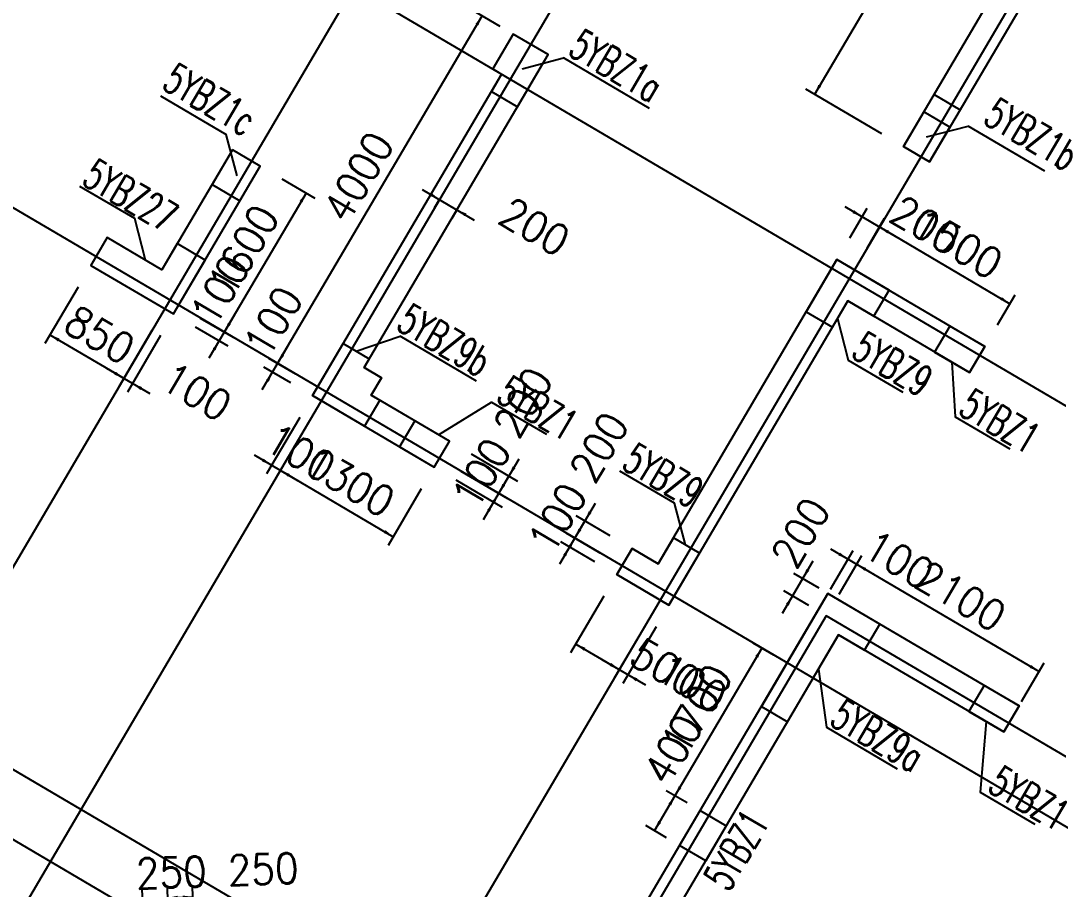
# Model space of a CAD drawing. Extents: x 387171 to 699106, y 11966 to 245688.
# Drawn here: x 494306 to 504596, y 173651 to 182265 of the extents above; entities that cross this region are included whole.
import ezdxf

# ---------------------------------------------------------------- set-up
doc = ezdxf.new("R2010")
doc.units = 0
doc.header["$LTSCALE"] = 100
doc.header["$MEASUREMENT"] = 0
doc.linetypes.add('DASHED', pattern=[19.05, 12.7, -6.35])
for name, color, linetype in [('b边缘构件', 235, 'Continuous'), ('COLU_DASH', 9, 'DASHED'), ('DIM', 3, 'Continuous'), ('DOTE', 253, 'Continuous'), ('wall-主楼', 2, 'Continuous'), ('Y阴影', 254, 'Continuous'), ('小尺寸', 4, 'Continuous'), ('边缘构件标注', 1, 'Continuous')]:
    doc.layers.add(name, color=color, linetype=linetype)
doc.styles.get("Standard").update_dxf_attribs({"font": 'standard'})
doc.dimstyles.get("Standard").update_dxf_attribs({"dimtxt": 300, "dimasz": 100, "dimexe": 100, "dimexo": 250, "dimgap": 100, "dimtad": 0, "dimtoh": 1, "dimdec": 0, "dimdsep": 46, "dimcen": 0.09, "dimclrt": 7, "dimadec": 0, "dimazin": 0, "dimtfac": 1, "dimtdec": 4, "dimtofl": 0, "dimtmove": 0, "dimatfit": 3, "dimfxl": 1, "dimtolj": 1, "dimtzin": 0, "dimarcsym": 0})

# ---------------------------------------------------------------- blocks, each defined once
blk = doc.blocks.new('*D2134')
at = {"layer": '小尺寸', "color": 0, "linetype": 'ByBlock', "lineweight": -2}
for p, q in [((497073, 178331), (496743, 177771)), ((497159, 178281), (496829, 177720)), ((496621, 177959), (497052, 177705))]:
    blk.add_line(p, q, dxfattribs=at)
for points in [[(496794, 177857), (496699, 177894), (496716, 177922)], [(496880, 177807), (496975, 177770), (496958, 177742)]]:
    blk.add_solid(points, dxfattribs=at)
at = {"layer": '小尺寸', "color": 7, "linetype": 'Continuous', "lineweight": -2, "insert": (497081, 177978), "char_height": 300, "width": 476.67, "attachment_point": 5, "rotation": 329.5454}
blk.add_mtext('100', dxfattribs=at)
blk = doc.blocks.new('*D2895')
at = {"layer": '小尺寸', "color": 0, "linetype": 'ByBlock', "lineweight": -2}
for p, q in [((497159, 178281), (496829, 177720)), ((496880, 177807), (498001, 177148)), ((498279, 177622), (497950, 177062))]:
    blk.add_line(p, q, dxfattribs=at)
for points in [[(496880, 177807), (496975, 177770), (496958, 177742)], [(498001, 177148), (497906, 177184), (497923, 177213)]]:
    blk.add_solid(points, dxfattribs=at)
at = {"layer": '小尺寸', "color": 7, "linetype": 'Continuous', "lineweight": -2, "insert": (497567, 177693), "char_height": 300, "width": 690, "attachment_point": 5, "rotation": 329.5454}
blk.add_mtext('1300', dxfattribs=at)
blk = doc.blocks.new('*D2498')
at = {"layer": '小尺寸', "color": 0, "linetype": 'ByBlock', "lineweight": -2}
for p, q in [((494874, 179624), (494545, 179064)), ((494596, 179150), (495328, 178719)), ((495607, 179193), (495278, 178633))]:
    blk.add_line(p, q, dxfattribs=at)
for points in [[(494596, 179150), (494690, 179114), (494673, 179085)], [(495328, 178719), (495234, 178755), (495251, 178784)]]:
    blk.add_solid(points, dxfattribs=at)
at = {"layer": '小尺寸', "color": 7, "linetype": 'Continuous', "lineweight": -2, "insert": (495089, 179150), "char_height": 300, "width": 566.67, "attachment_point": 5, "rotation": 329.5454}
blk.add_mtext('850', dxfattribs=at)
blk = doc.blocks.new('*D3404')
at = {"layer": '小尺寸', "color": 0, "linetype": 'ByBlock', "lineweight": -2}
for p, q in [((495607, 179193), (495278, 178633)), ((495693, 179142), (495364, 178582)), ((495156, 178820), (495587, 178567))]:
    blk.add_line(p, q, dxfattribs=at)
for points in [[(495328, 178719), (495234, 178755), (495251, 178784)], [(495415, 178668), (495509, 178632), (495492, 178603)]]:
    blk.add_solid(points, dxfattribs=at)
at = {"layer": '小尺寸', "color": 7, "linetype": 'Continuous', "lineweight": -2, "insert": (496050, 178585), "char_height": 300, "width": 476.67, "attachment_point": 5, "rotation": 329.5454}
blk.add_mtext('100', dxfattribs=at)
blk = doc.blocks.new('*D1721')
at = {"layer": '小尺寸', "color": 0, "linetype": 'ByBlock', "lineweight": -2}
for p, q in [((494237, 185045), (492210, 181597)), ((494493, 184894), (494151, 185096)), ((492466, 181446), (492124, 181647))]:
    blk.add_line(p, q, dxfattribs=at)
for points in [[(494237, 185045), (494201, 184950), (494172, 184967)], [(492210, 181597), (492246, 181691), (492275, 181674)]]:
    blk.add_solid(points, dxfattribs=at)
at = {"layer": '小尺寸', "color": 7, "linetype": 'Continuous', "lineweight": -2, "insert": (493008, 183448), "char_height": 300, "width": 790, "attachment_point": 5, "rotation": 59.5454}
blk.add_mtext('4000', dxfattribs=at)
blk = doc.blocks.new('*D2231')
at = {"layer": '小尺寸', "color": 0, "linetype": 'ByBlock', "lineweight": -2}
for p, q in [((496702, 178607), (496956, 179038)), ((497035, 178760), (496768, 178917)), ((496984, 178674), (496717, 178830))]:
    blk.add_line(p, q, dxfattribs=at)
for points in [[(496854, 178866), (496891, 178960), (496919, 178944)], [(496804, 178780), (496767, 178685), (496739, 178702)]]:
    blk.add_solid(points, dxfattribs=at)
at = {"layer": '小尺寸', "color": 7, "linetype": 'Continuous', "lineweight": -2, "insert": (496810, 179284), "char_height": 300, "width": 476.67, "attachment_point": 5, "rotation": 59.5454}
blk.add_mtext('100', dxfattribs=at)
blk = doc.blocks.new('*D1981')
at = {"layer": '小尺寸', "color": 0, "linetype": 'ByBlock', "lineweight": -2}
for p, q in [((499062, 182208), (498796, 182365)), ((496854, 178866), (498882, 182314)), ((497035, 178760), (496768, 178917))]:
    blk.add_line(p, q, dxfattribs=at)
for points in [[(498882, 182314), (498845, 182219), (498817, 182236)], [(496854, 178866), (496891, 178960), (496919, 178944)]]:
    blk.add_solid(points, dxfattribs=at)
at = {"layer": '小尺寸', "color": 7, "linetype": 'Continuous', "lineweight": -2, "insert": (497653, 180717), "char_height": 300, "width": 790, "attachment_point": 5, "rotation": 59.5454}
blk.add_mtext('4000', dxfattribs=at)
blk = doc.blocks.new('*D2731')
at = {"layer": '小尺寸', "color": 0, "linetype": 'ByBlock', "lineweight": -2}
for p, q in [((496897, 180697), (497222, 180505)), ((497136, 180556), (496325, 179177)), ((496086, 179317), (496412, 179126))]:
    blk.add_line(p, q, dxfattribs=at)
for points in [[(497136, 180556), (497100, 180462), (497071, 180478)], [(496325, 179177), (496362, 179272), (496390, 179255)]]:
    blk.add_solid(points, dxfattribs=at)
at = {"layer": '小尺寸', "color": 7, "linetype": 'Continuous', "lineweight": -2, "insert": (496515, 179993), "char_height": 300, "width": 685, "attachment_point": 5, "rotation": 59.5454}
blk.add_mtext('1600', dxfattribs=at)
blk = doc.blocks.new('*D2473')
at = {"layer": '小尺寸', "color": 0, "linetype": 'ByBlock', "lineweight": -2}
for p, q in [((496427, 179349), (496173, 178918)), ((496086, 179317), (496412, 179126)), ((496036, 179231), (496361, 179040))]:
    blk.add_line(p, q, dxfattribs=at)
for points in [[(496325, 179177), (496362, 179272), (496390, 179255)], [(496275, 179091), (496238, 178996), (496210, 179013)]]:
    blk.add_solid(points, dxfattribs=at)
at = {"layer": '小尺寸', "color": 7, "linetype": 'Continuous', "lineweight": -2, "insert": (496281, 179595), "char_height": 300, "width": 476.67, "attachment_point": 5, "rotation": 59.5454}
blk.add_mtext('100', dxfattribs=at)
blk = doc.blocks.new('*D3243')
at = {"layer": '小尺寸', "color": 0, "linetype": 'ByBlock', "lineweight": -2}
for p, q in [((500090, 176557), (499760, 175997)), ((500521, 176304), (500191, 175744)), ((499811, 176083), (500242, 175830))]:
    blk.add_line(p, q, dxfattribs=at)
for points in [[(499811, 176083), (499906, 176047), (499889, 176018)], [(500242, 175830), (500147, 175866), (500164, 175895)]]:
    blk.add_solid(points, dxfattribs=at)
at = {"layer": '小尺寸', "color": 7, "linetype": 'Continuous', "lineweight": -2, "insert": (500699, 175851), "char_height": 300, "width": 566.67, "attachment_point": 5, "rotation": 329.5454}
blk.add_mtext('500', dxfattribs=at)
blk = doc.blocks.new('*D2984')
at = {"layer": '小尺寸', "color": 0, "linetype": 'ByBlock', "lineweight": -2}
for p, q in [((500521, 176304), (500191, 175744)), ((500607, 176253), (500278, 175693)), ((500070, 175931), (500501, 175678))]:
    blk.add_line(p, q, dxfattribs=at)
for points in [[(500242, 175830), (500147, 175866), (500164, 175895)], [(500328, 175779), (500423, 175743), (500406, 175714)]]:
    blk.add_solid(points, dxfattribs=at)
at = {"layer": '小尺寸', "color": 7, "linetype": 'Continuous', "lineweight": -2, "insert": (500964, 175696), "char_height": 300, "width": 476.67, "attachment_point": 5, "rotation": 329.5454}
blk.add_mtext('100', dxfattribs=at)
blk = doc.blocks.new('*D3171')
at = {"layer": '小尺寸', "color": 0, "linetype": 'ByBlock', "lineweight": -2}
for p, q in [((498622, 177711), (499082, 177440)), ((498672, 177797), (499133, 177526)), ((498894, 177318), (499148, 177749))]:
    blk.add_line(p, q, dxfattribs=at)
for points in [[(499046, 177577), (499083, 177672), (499111, 177655)], [(498996, 177491), (498959, 177396), (498931, 177413)]]:
    blk.add_solid(points, dxfattribs=at)
at = {"layer": '小尺寸', "color": 7, "linetype": 'Continuous', "lineweight": -2, "insert": (498875, 177778), "char_height": 300, "width": 476.67, "attachment_point": 5, "rotation": 59.5454}
blk.add_mtext('100', dxfattribs=at)
blk = doc.blocks.new('*D4041')
at = {"layer": '小尺寸', "color": 0, "linetype": 'ByBlock', "lineweight": -2}
for p, q in [((498774, 177969), (499234, 177699)), ((498945, 177405), (499249, 177922)), ((498672, 177797), (499133, 177526))]:
    blk.add_line(p, q, dxfattribs=at)
for points in [[(499148, 177749), (499184, 177844), (499213, 177827)], [(499046, 177577), (499010, 177482), (498981, 177499)]]:
    blk.add_solid(points, dxfattribs=at)
at = {"layer": '小尺寸', "color": 7, "linetype": 'Continuous', "lineweight": -2, "insert": (499288, 178481), "char_height": 300, "width": 566.67, "attachment_point": 5, "rotation": 59.5454}
blk.add_mtext('200', dxfattribs=at)
blk = doc.blocks.new('*D3659')
at = {"layer": '小尺寸', "color": 0, "linetype": 'ByBlock', "lineweight": -2}
for p, q in [((500004, 177478), (499700, 176961)), ((500153, 177158), (499816, 177356)), ((500052, 176986), (499715, 177184))]:
    blk.add_line(p, q, dxfattribs=at)
for points in [[(499902, 177306), (499939, 177400), (499967, 177383)], [(499801, 177133), (499765, 177039), (499736, 177055)]]:
    blk.add_solid(points, dxfattribs=at)
at = {"layer": '小尺寸', "color": 7, "linetype": 'Continuous', "lineweight": -2, "insert": (500042, 178037), "char_height": 300, "width": 566.67, "attachment_point": 5, "rotation": 59.5454}
blk.add_mtext('200', dxfattribs=at)
blk = doc.blocks.new('*D4540')
at = {"layer": '小尺寸', "color": 0, "linetype": 'ByBlock', "lineweight": -2}
for p, q in [((499902, 177306), (499649, 176875)), ((500001, 176900), (499664, 177098)), ((500052, 176986), (499715, 177184))]:
    blk.add_line(p, q, dxfattribs=at)
for points in [[(499801, 177133), (499837, 177228), (499866, 177211)], [(499750, 177047), (499714, 176952), (499685, 176969)]]:
    blk.add_solid(points, dxfattribs=at)
at = {"layer": '小尺寸', "color": 7, "linetype": 'Continuous', "lineweight": -2, "insert": (499629, 177334), "char_height": 300, "width": 476.67, "attachment_point": 5, "rotation": 59.5454}
blk.add_mtext('100', dxfattribs=at)
blk = doc.blocks.new('*D4149')
at = {"layer": '小尺寸', "color": 0, "linetype": 'ByBlock', "lineweight": -2}
for p, q in [((502478, 180422), (502996, 180118)), ((502528, 180112), (502701, 180407)), ((502700, 180011), (502874, 180306))]:
    blk.add_line(p, q, dxfattribs=at)
for points in [[(502651, 180321), (502556, 180357), (502573, 180386)], [(502823, 180220), (502918, 180183), (502901, 180155)]]:
    blk.add_solid(points, dxfattribs=at)
at = {"layer": '小尺寸', "color": 7, "linetype": 'Continuous', "lineweight": -2, "insert": (503280, 180241), "char_height": 300, "width": 566.67, "attachment_point": 5, "rotation": 329.5454}
blk.add_mtext('200', dxfattribs=at)
blk = doc.blocks.new('*D465')
at = {"layer": '小尺寸', "color": 0, "linetype": 'ByBlock', "lineweight": -2}
for p, q in [((502700, 180011), (502874, 180306)), ((502823, 180220), (504116, 179459)), ((503993, 179250), (504167, 179546))]:
    blk.add_line(p, q, dxfattribs=at)
for points in [[(502823, 180220), (502918, 180183), (502901, 180155)], [(504116, 179459), (504022, 179496), (504038, 179524)]]:
    blk.add_solid(points, dxfattribs=at)
at = {"layer": '小尺寸', "color": 7, "linetype": 'Continuous', "lineweight": -2, "insert": (503596, 180055), "char_height": 300, "width": 690, "attachment_point": 5, "rotation": 329.5454}
blk.add_mtext('1500', dxfattribs=at)
blk = doc.blocks.new('*D76')
at = {"layer": '小尺寸', "color": 0, "linetype": 'ByBlock', "lineweight": -2}
for p, q in [((502336, 176629), (502561, 177012)), ((502338, 177027), (502769, 176773)), ((502422, 176578), (502647, 176961))]:
    blk.add_line(p, q, dxfattribs=at)
for points in [[(502510, 176925), (502415, 176962), (502432, 176990)], [(502596, 176875), (502691, 176838), (502674, 176810)]]:
    blk.add_solid(points, dxfattribs=at)
at = {"layer": '小尺寸', "color": 7, "linetype": 'Continuous', "lineweight": -2, "insert": (503015, 176919), "char_height": 300, "width": 476.67, "attachment_point": 5, "rotation": 329.5454}
blk.add_mtext('100', dxfattribs=at)
blk = doc.blocks.new('*D961')
at = {"layer": '小尺寸', "color": 0, "linetype": 'ByBlock', "lineweight": -2}
for p, q in [((502422, 176578), (502647, 176961)), ((502596, 176875), (504407, 175810)), ((504232, 175514), (504457, 175896))]:
    blk.add_line(p, q, dxfattribs=at)
for points in [[(502596, 176875), (502691, 176838), (502674, 176810)], [(504407, 175810), (504312, 175847), (504329, 175875)]]:
    blk.add_solid(points, dxfattribs=at)
at = {"layer": '小尺寸', "color": 7, "linetype": 'Continuous', "lineweight": -2, "insert": (503628, 176558), "char_height": 300, "width": 775, "attachment_point": 5, "rotation": 329.5454}
blk.add_mtext('2100', dxfattribs=at)
blk = doc.blocks.new('*D883')
at = {"layer": '小尺寸', "color": 0, "linetype": 'ByBlock', "lineweight": -2}
for p, q in [((502163, 176905), (501859, 176387)), ((502225, 176636), (501975, 176783)), ((502123, 176464), (501874, 176611))]:
    blk.add_line(p, q, dxfattribs=at)
for points in [[(502061, 176732), (502098, 176827), (502126, 176810)], [(501960, 176560), (501924, 176465), (501895, 176482)]]:
    blk.add_solid(points, dxfattribs=at)
at = {"layer": '小尺寸', "color": 7, "linetype": 'Continuous', "lineweight": -2, "insert": (502040, 177189), "char_height": 300, "width": 566.67, "attachment_point": 5, "rotation": 59.5454}
blk.add_mtext('200', dxfattribs=at)
blk = doc.blocks.new('*D512')
at = {"layer": '小尺寸', "color": 0, "linetype": 'ByBlock', "lineweight": -2}
for p, q in [((504054, 184724), (502179, 181535)), ((504289, 184587), (503968, 184775)), ((502845, 181144), (502093, 181586))]:
    blk.add_line(p, q, dxfattribs=at)
for points in [[(504054, 184724), (504018, 184630), (503989, 184647)], [(502179, 181535), (502216, 181630), (502244, 181613)]]:
    blk.add_solid(points, dxfattribs=at)
at = {"layer": '小尺寸', "color": 7, "linetype": 'Continuous', "lineweight": -2, "insert": (502901, 183257), "char_height": 300, "width": 780, "attachment_point": 5, "rotation": 59.5454}
blk.add_mtext('3700', dxfattribs=at)
blk = doc.blocks.new('*D1258')
at = {"layer": '小尺寸', "color": 0, "linetype": 'ByBlock', "lineweight": -2}
for p, q in [((501776, 175972), (501570, 176093)), ((501656, 176043), (500794, 174578)), ((500914, 174507), (500708, 174628))]:
    blk.add_line(p, q, dxfattribs=at)
for points in [[(501656, 176043), (501620, 175948), (501591, 175965)], [(500794, 174578), (500831, 174672), (500859, 174655)]]:
    blk.add_solid(points, dxfattribs=at)
at = {"layer": '小尺寸', "color": 7, "linetype": 'Continuous', "lineweight": -2, "insert": (501010, 175437), "char_height": 300, "width": 690, "attachment_point": 5, "rotation": 59.5454}
blk.add_mtext('1700', dxfattribs=at)
blk = doc.blocks.new('*D1003')
at = {"layer": '小尺寸', "color": 0, "linetype": 'ByBlock', "lineweight": -2}
for p, q in [((500914, 174507), (500708, 174628)), ((500794, 174578), (500592, 174233)), ((500712, 174162), (500505, 174283))]:
    blk.add_line(p, q, dxfattribs=at)
for points in [[(500794, 174578), (500758, 174483), (500729, 174500)], [(500592, 174233), (500628, 174327), (500657, 174310)]]:
    blk.add_solid(points, dxfattribs=at)
at = {"layer": '小尺寸', "color": 7, "linetype": 'Continuous', "lineweight": -2, "insert": (500776, 175039), "char_height": 300, "width": 576.67, "attachment_point": 5, "rotation": 59.5454}
blk.add_mtext('400', dxfattribs=at)
blk = doc.blocks.new('*D611')
at = {"layer": '小尺寸', "color": 0, "linetype": 'ByBlock', "lineweight": -2}
for p, q in [((498287, 180593), (498804, 180289)), ((498450, 180478), (498408, 180406)), ((498623, 180376), (498581, 180305))]:
    blk.add_line(p, q, dxfattribs=at)
for points in [[(498459, 180492), (498364, 180528), (498381, 180557)], [(498631, 180391), (498726, 180354), (498709, 180326)]]:
    blk.add_solid(points, dxfattribs=at)
at = {"layer": '小尺寸', "color": 7, "linetype": 'Continuous', "lineweight": -2, "insert": (499403, 180222), "char_height": 300, "width": 566.67, "attachment_point": 5, "rotation": 329.5454}
blk.add_mtext('200', dxfattribs=at)
blk = doc.blocks.new('*D3905')
at = {"layer": 'DIM', "color": 0, "linetype": 'ByBlock', "lineweight": -2}
for p, q in [((495540, 172807), (495510, 173658)), ((495789, 172819), (495760, 173667)), ((495314, 173551), (495963, 173574))]:
    blk.add_line(p, q, dxfattribs=at)
for points in [[(495513, 173558), (495414, 173538), (495413, 173571)], [(495763, 173567), (495863, 173587), (495864, 173554)]]:
    blk.add_solid(points, dxfattribs=at)
at = {"layer": 'DIM', "color": 7, "linetype": 'Continuous', "lineweight": -2, "insert": (495799, 173818), "char_height": 300, "width": 566.67, "attachment_point": 5, "rotation": 2}
blk.add_mtext('250', dxfattribs=at)
blk = doc.blocks.new('*D2979')
at = {"layer": 'DIM', "color": 0, "linetype": 'ByBlock', "lineweight": -2}
for p, q in [((495789, 172819), (495760, 173667)), ((496039, 172827), (496010, 173675)), ((495763, 173567), (496013, 173576))]:
    blk.add_line(p, q, dxfattribs=at)
for points in [[(496013, 173576), (495914, 173555), (495913, 173589)], [(495763, 173567), (495863, 173587), (495864, 173554)]]:
    blk.add_solid(points, dxfattribs=at)
at = {"layer": 'DIM', "color": 7, "linetype": 'Continuous', "lineweight": -2, "insert": (496710, 173850), "char_height": 300, "width": 566.67, "attachment_point": 5, "rotation": 2}
blk.add_mtext('250', dxfattribs=at)

msp = doc.modelspace()

# ---------------------------------------------------------------- hatches: boundary and pattern name
at = {"layer": 'Y阴影'}
h = msp.add_hatch(dxfattribs=at)
h.set_pattern_fill('ANSI31', color=256, scale=25, angle=-30.45463, style=0)
h.set_pattern_definition([])
h.paths.add_polyline_path([(498973.4, 181564.1), (499232, 181412), (499536.1, 181929.2), (499191.3, 182132), (498988.5, 181787.2), (499074.7, 181736.5)], flags=0)
h = msp.add_hatch(dxfattribs=at)
h.set_pattern_fill('ANSI31', color=256, scale=25, angle=-30.45463, style=0)
h.set_pattern_definition([])
h.paths.add_polyline_path([(503262.8, 181362.1), (503060, 181017.3), (503318.6, 180865.2), (503521.4, 181210)], flags=0)
h = msp.add_hatch(dxfattribs=at)
h.set_pattern_fill('ANSI31', color=256, scale=25, angle=-30.45463, style=0)
h.set_pattern_definition([])
h.paths.add_polyline_path([(496405.9, 180985.6), (496203.2, 180640.8), (496479, 180478.6), (496681.8, 180823.4)], flags=0)
h = msp.add_hatch(dxfattribs=at)
h.set_pattern_fill('ANSI31', color=256, scale=25, angle=-30.45463, style=0)
h.set_pattern_definition([])
h.paths.add_polyline_path([(495163.4, 180115.3), (495001.2, 179839.5), (495820.1, 179357.9), (496134.4, 179892.4), (495858.5, 180054.6), (495706.5, 179796)], flags=0)
h = msp.add_hatch(dxfattribs=at)
h.set_pattern_fill('ANSI31', color=256, scale=25, angle=-30.45463, style=0)
h.set_pattern_definition([])
h.paths.add_polyline_path([(502401.1, 179896.6), (502097, 179379.4), (502355.6, 179227.4), (502507.7, 179486), (502766.3, 179333.9), (502918.3, 179592.5)], flags=0)
h = msp.add_hatch(dxfattribs=at)
h.set_pattern_fill('ANSI31', color=256, scale=25, angle=-30.45463, style=0)
h.set_pattern_definition([])
h.paths.add_polyline_path([(503521.8, 179237.7), (503369.7, 178979.1), (503714.5, 178776.4), (503866.6, 179035)], flags=0)
h = msp.add_hatch(dxfattribs=at)
h.set_pattern_fill('ANSI31', color=256, scale=25, angle=-30.45463, style=0)
h.set_pattern_definition([])
h.paths.add_polyline_path([(497503.5, 179064.2), (497762.1, 178912.1), (497711.5, 178826.2), (497883.9, 178724.8), (497782.6, 178552.4), (497868.6, 178501.5), (497716.6, 178242.9), (497199.4, 178547)], flags=0)
h = msp.add_hatch(dxfattribs=at)
h.set_pattern_fill('ANSI31', color=256, scale=25, angle=-30.45463, style=0)
h.set_pattern_definition([])
h.paths.add_polyline_path([(498061.4, 178040.1), (498406.2, 177837.4), (498558.3, 178096), (498213.4, 178298.7)], flags=0)
h = msp.add_hatch(dxfattribs=at)
h.set_pattern_fill('ANSI31', color=256, scale=25, angle=-30.45463, style=0)
h.set_pattern_definition([])
h.paths.add_polyline_path([(500368.5, 177031.6), (500216.5, 176773), (500733.7, 176468.9), (501037.8, 176986.1), (500779.2, 177138.1), (500627.1, 176879.5)], flags=0)
h = msp.add_hatch(dxfattribs=at)
h.set_pattern_fill('ANSI31', color=256, scale=25, angle=-30.45463, style=0)
h.set_pattern_definition([])
h.paths.add_polyline_path([(502310.5, 176585.8), (501651.6, 175465.1), (501910.2, 175313.1), (502417, 176175.1), (502675.7, 176023.1), (502827.7, 176281.7)], flags=0)
h = msp.add_hatch(dxfattribs=at)
h.set_pattern_fill('ANSI31', color=256, scale=25, angle=-30.45463, style=0)
h.set_pattern_definition([])
h.paths.add_polyline_path([(503862.1, 175673.4), (503710.1, 175414.8), (504054.9, 175212.1), (504207, 175470.7)], flags=0)
h = msp.add_hatch(dxfattribs=at)
h.set_pattern_fill('ANSI31', color=256, scale=25, angle=-30.45463, style=0)
h.set_pattern_definition([])
h.paths.add_polyline_path([(501043.6, 174431.1), (501302.2, 174279), (501099.4, 173934.2), (500840.8, 174086.2)], flags=0)

# ---------------------------------------------------------------- linework, layer by layer
at = {"layer": 'b边缘构件'}
for points in [[(498973.4, 181564.1), (499232, 181412), (499536.1, 181929.2), (499191.3, 182132), (498988.5, 181787.2), (499074.7, 181736.5), (498973.4, 181564.1)], [(503262.8, 181362.1), (503060, 181017.3), (503318.6, 180865.2), (503521.4, 181210), (503262.8, 181362.1)], [(496405.9, 180985.6), (496203.2, 180640.8), (496479, 180478.6), (496681.8, 180823.4), (496405.9, 180985.6)], [(495163.4, 180115.3), (495001.2, 179839.5), (495820.1, 179357.9), (496134.4, 179892.4), (495858.5, 180054.6), (495706.5, 179796), (495163.4, 180115.3)], [(502401.1, 179896.6), (502097, 179379.4), (502355.6, 179227.4), (502507.7, 179486), (502766.3, 179333.9), (502918.3, 179592.5), (502401.1, 179896.6)], [(503521.8, 179237.7), (503369.7, 178979.1), (503714.5, 178776.4), (503866.6, 179035), (503521.8, 179237.7)], [(498061.4, 178040.1), (498406.2, 177837.4), (498558.3, 178096), (498213.4, 178298.7), (498061.4, 178040.1)], [(500368.5, 177031.6), (500216.5, 176773), (500733.7, 176468.9), (501037.8, 176986.1), (500779.2, 177138.1), (500627.1, 176879.5), (500368.5, 177031.6)], [(502310.5, 176585.8), (501651.6, 175465.1), (501910.2, 175313.1), (502417, 176175.1), (502675.7, 176023.1), (502827.7, 176281.7), (502310.5, 176585.8)], [(503862.1, 175673.4), (503710.1, 175414.8), (504054.9, 175212.1), (504207, 175470.7), (503862.1, 175673.4)]]:
    msp.add_lwpolyline(points, dxfattribs=at)
for points in [[(497503.5, 179064.2), (497762.1, 178912.1), (497711.5, 178826.2), (497883.9, 178724.8), (497782.6, 178552.4), (497868.6, 178501.5), (497716.6, 178242.9), (497199.4, 178547)], [(501043.6, 174431.1), (501302.2, 174279), (501099.4, 173934.2), (500840.8, 174086.2)]]:
    msp.add_lwpolyline(points, close=True, dxfattribs=at)
at = {"layer": 'COLU_DASH'}
for p, q in [((498973.4, 181564.1), (499232, 181412)), ((503364.1, 181534.5), (503622.8, 181382.4))]:
    msp.add_line(p, q, dxfattribs=at)
at = {"layer": 'DOTE'}
for p, q in [((487311.5, 188652.7), (528297.4, 164553.8)), ((522507.5, 163782.3), (485487, 185549.6)), ((505107.7, 184105.2), (495588.5, 167915.5)), ((498369.4, 183890.9), (490674.9, 170804.6)), ((499921.1, 182978.6), (492226.5, 169892.2)), ((483053.9, 181411.6), (510678.3, 165169)), ((482749.8, 180894.4), (502098.7, 169517.6)), ((502295.3, 176362.7), (496881.5, 167155.2)), ((531878.7, 158968.3), (502295.3, 176362.7))]:
    msp.add_line(p, q, dxfattribs=at)
at = {"layer": 'wall-主楼'}
for points in [[(504403, 184287.8), (504555.1, 184546.4), (505244.7, 184140.9), (504940.6, 183623.7), (505371.6, 183370.3), (505219.5, 183111.7), (504788.5, 183365.1), (503318.6, 180865.2), (503060, 181017.3), (504732.7, 183862), (504560.3, 183963.3), (504661.6, 184135.8)], [(499191.3, 182132), (498988.5, 181787.2), (499074.7, 181736.5), (497199.4, 178547), (498406.2, 177837.4), (498558.3, 178096), (497782.4, 178552.2), (497883.8, 178724.6), (497711.4, 178825.9), (499536.1, 181929.2), (499191.3, 182132)], [(496405.9, 180985.6), (495706.4, 179796), (495163.4, 180115.3), (495001.2, 179839.5), (495820.1, 179357.9), (496681.8, 180823.4)], [(500733.7, 176468.9), (500216.5, 176773), (500368.5, 177031.6), (500627.1, 176879.5), (502401.1, 179896.6), (503866.6, 179035), (503714.5, 178776.4), (502507.7, 179486)], [(499850, 170724.2), (499117.3, 171155), (502310.5, 176585.8), (504207, 175470.7), (504054.9, 175212.1), (502417, 176175.1), (499528, 171261.5), (500002.1, 170982.8)]]:
    msp.add_lwpolyline(points, close=True, dxfattribs=at)
at = {"layer": '边缘构件标注', "color": 200}
for p, q in [((499280.1, 181789.8), (499690.7, 181896.3)), ((500541.6, 181396), (499690.7, 181896.3)), ((495693.5, 181520.5), (496344.5, 181137.7)), ((503290.7, 181113.7), (503701.4, 181220.2)), ((504461.9, 180773.1), (503701.4, 181220.2)), ((496451.1, 180727), (496344.5, 181137.7)), ((497632.8, 178988.2), (498068.8, 179137.8)), ((498826.5, 178692.3), (498068.8, 179137.8))]:
    msp.add_line(p, q, dxfattribs=at)
for points in [[(495543.2, 179892), (495436.6, 180302.7), (494893.6, 180622)], [(502404.9, 179311.2), (502511.4, 178900.5), (503054.5, 178581.2)], [(503542.1, 178877.8), (503573, 178338.4), (504116.1, 178019)], [(498450.7, 178159.2), (498976.1, 178483.2), (499519.2, 178163.8)], [(500897.9, 177068.3), (500791.3, 177479), (500248.3, 177798.3)], [(502216.8, 175834.6), (502297.2, 175258.3), (502998.7, 174845.9)], [(503882.5, 175313.5), (503819.9, 174615), (504362.9, 174295.7)]]:
    msp.add_lwpolyline(points, dxfattribs=at)

# ---------------------------------------------------------------- texts
at = {"layer": '边缘构件标注', "color": 200, "width": 0.7}
for s, rotation, p in [('5YBZ1a', 329.54537, (499720.8, 181935.6)), ('5YBZ1c', 329.54537, (495693.9, 181599.7)), ('5YBZ1b', 329.54537, (503838.3, 181255.7)), ('5YBZ27', 329.54537, (494898.9, 180651)), ('5YBZ9b', 329.54537, (498016.4, 179213.9)), ('5YBZ9', 329.54537, (502527.8, 178938.6)), ('5YBZ1', 329.54537, (499007.7, 178499.3)), ('5YBZ1', 329.54537, (503591.4, 178371.1)), ('5YBZ9', 329.54537, (500252.4, 177832.2)), ('5YBZ9a', 329.54537, (502313.4, 175291.7)), ('5YBZ1', 329.54537, (503881.7, 174631.1)), ('5YBZ1', 59.54537, (501327.3, 173614.8))]:
    msp.add_text(s, height=300, rotation=rotation, dxfattribs=at).set_placement(p)

# ---------------------------------------------------------------- dimensions: what is measured, and where the dimension line sits
at = {"layer": 'DIM', "color": 200}
for base, p1, p2, picture, middle in [((495763.3, 173566.8), (495548.4, 172557.4), (495798.1, 172568.7), '*D3905', (495290.8, 173800.5)), ((496013.1, 173575.5), (495798.1, 172568.7), (496048, 172577.5), '*D2979', (496202.2, 173832.3))]:
    dim = msp.add_linear_dim(base=base, p1=p1, p2=p2, angle=2, dimstyle='Standard', dxfattribs=at)
    dim.commit()
    dim.dimension.update_dxf_attribs({"geometry": picture, "text_midpoint": middle})
at = {"layer": '小尺寸'}
for base, p1, p2, angle, picture, middle in [((492209.8, 181596.7), (494708.7, 184767.6), (492681.3, 181319.5), 59.54537, '*D1721', (493008, 183447.5)), ((502179.2, 181535.2), (504504.2, 184460), (503060, 181017.3), 59.54537, '*D512', (502901.3, 183256.5)), ((498881.7, 182314), (497250, 178633.2), (499277.5, 182081.3), 59.54537, '*D1981', (497652.5, 180716.6)), ((496325.3, 179176.9), (496681.8, 180823.4), (495870.8, 179444.1), 59.54537, '*D2731', (496515.3, 179993.2)), ((502823.1, 180219.7), (502401.1, 179896.6), (502573.5, 179795.3), 329.54537, '*D4149', (502863.6, 180485.9)), ((504116.2, 179459.5), (502573.5, 179795.3), (503866.6, 179035), 329.54537, '*D465', (503596.3, 180055.1)), ((496274.6, 179090.7), (495870.8, 179444.1), (495820.1, 179357.9), 59.54537, '*D2473', (496084.5, 179260.5)), ((496854.3, 178865.9), (497199.4, 178547), (497250, 178633.2), 59.54537, '*D2231', (496613.5, 178949.5)), ((499147.7, 177749.4), (498456.9, 177923.6), (498558.3, 178096), 59.54537, '*D4041', (499042.7, 178064.1)), ((499801.1, 177133.2), (500368.5, 177031.6), (500267.1, 176859.2), 59.54537, '*D3659', (499797.5, 177620.3)), ((499046.3, 177577), (498406.2, 177837.4), (498456.9, 177923.6), 59.54537, '*D3171', (498677.8, 177443.4)), ((499750.4, 177047), (500267.1, 176859.2), (500216.5, 176773), 59.54537, '*D4540', (499432.5, 176999.7)), ((501960, 176559.9), (502440.1, 176509.6), (502338.7, 176337.2), 59.54537, '*D883', (501795.2, 176772.8)), ((502596.3, 176874.6), (502209.1, 176413.4), (502295.3, 176362.7), 329.54537, '*D76', (502679.9, 177115.5)), ((504406.6, 175810.2), (502295.3, 176362.7), (504105.6, 175298.3), 329.54537, '*D961', (503628.2, 176557.9)), ((500242, 175829.9), (500216.5, 176773), (500647.5, 176519.5), 329.54537, '*D3243', (500153.2, 176172.1)), ((500328.2, 175779.2), (500647.5, 176519.5), (500733.7, 176468.9), 329.54537, '*D2984', (500629, 175892.4)), ((500794.4, 174577.5), (501991.2, 175845.5), (501129.8, 174380.4), 59.54537, '*D1258', (501009.6, 175436.8)), ((500591.7, 174232.7), (501129.8, 174380.4), (500927, 174035.6), 59.54537, '*D1003', (500477.5, 174531.8))]:
    dim = msp.add_linear_dim(base=base, p1=p1, p2=p2, angle=angle, dimstyle='Standard', dxfattribs=at)
    dim.commit()
    dim.dimension.update_dxf_attribs({"geometry": picture, "text_midpoint": middle})
for p1, p2, distance, picture, middle in [((498577.2, 180693), (498749.6, 180591.7), -233.1, '*D611', (498986.8, 180466.7)), ((495001.2, 179839.5), (495733.9, 179408.6), -800, '*D2498', (495088.8, 179149.9)), ((495733.9, 179408.6), (495820.1, 179357.9), -800, '*D3404', (495715.4, 178781.5)), ((497199.4, 178547), (497285.6, 178496.3), -800, '*D2134', (496746.5, 178175.2)), ((497285.6, 178496.3), (498406.2, 177837.4), -800, '*D2895', (497567.1, 177692.7))]:
    dim = msp.add_aligned_dim(p1=p1, p2=p2, distance=distance, dimstyle='Standard', dxfattribs=at)
    dim.commit()
    dim.dimension.update_dxf_attribs({"geometry": picture, "text_midpoint": middle})

doc.saveas('drawing.dxf')
